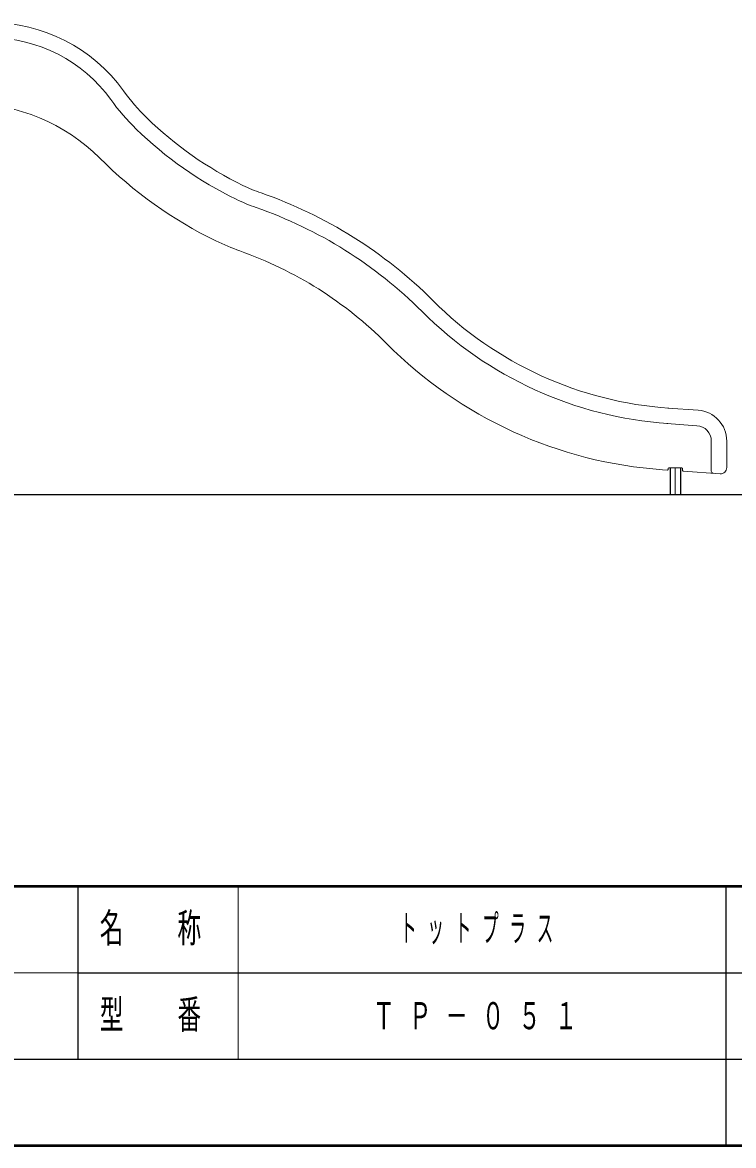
# Model space of a CAD drawing. Units: millimetres on the paper. Extents: x -385 to 0, y -594 to 267.
# Drawn here: x -192 to -134.4, y -297 to -206 of the extents above; entities that cross this region are included whole.
import ezdxf

# ---------------------------------------------------------------- set-up
doc = ezdxf.new("R2010")
doc.units = ezdxf.units.MM
doc.linetypes.add('USER2', pattern=[6, 3, -1, 1, -1])
doc.layers.add('LY_1', color=7, linetype='Continuous', lineweight=25)
doc.styles.add('ＭＳ ゴシック', font='')
doc.styles.get('ＭＳ ゴシック').set_extended_font_data('MS Gothic')

msp = doc.modelspace()

# ---------------------------------------------------------------- linework, layer by layer
at = {"layer": 'LY_1', "lineweight": 13}
for p, q in [((-139.69, -237.275), (-137.248, -237.446)), ((-139.777, -238.522), (-137.336, -238.693)), ((-136.173, -239.94), (-136.173, -242.378)), ((-134.923, -239.94), (-134.923, -242.085)), ((-140.122, -242.263), (-139.726, -242.285)), ((-139.673, -242.167), (-139.673, -242.235)), ((-139.623, -242.117), (-138.556, -242.117)), ((-138.506, -242.167), (-138.506, -242.324)), ((-138.46, -242.373), (-135.458, -242.583)), ((-174.5, -276), (-174.5, -290)), ((-242.5, -283), (-187.5, -283))]:
    msp.add_line(p, q, dxfattribs=at)
at = {"layer": 'LY_1'}
for p, q in [((-139.506, -242.117), (-139.506, -244.283)), ((-138.673, -242.117), (-138.673, -244.283)), ((-131.113, -244.283), (-341.955, -244.283)), ((-187.5, -276), (-187.5, -290)), ((-135, -276), (-135, -297)), ((-187.5, -283), (-70, -283)), ((-242.5, -290), (0, -290))]:
    msp.add_line(p, q, dxfattribs=at)
at = {"layer": 'LY_1', "linetype": 'USER2', "lineweight": 13}
msp.add_line((-139.089, -242.117), (-139.089, -244.283), dxfattribs=at)
at = {"layer": 'LY_1', "lineweight": 50}
for p, q in [((-385, -276), (0, -276)), ((-385, -297), (0, -297))]:
    msp.add_line(p, q, dxfattribs=at)
at = {"layer": 'LY_1', "lineweight": 13}
for centre, radius, start, end in [((-194.613, -219.367), 13.333, 35.79304, 90), ((-194.57, -219.283), 12, 35.7114, 90), ((-170.279, -201.821), 16.667, 215.79304, 225.80467), ((-196.339, -227.617), 15, 45, 90), ((-170.279, -201.821), 17.917, 215.7114, 225.80467), ((-160.984, -192.261), 30, 225.80467, 244.03309), ((-160.984, -192.261), 31.25, 225.80467, 244.03309), ((-160.984, -192.261), 35, 225, 244.03309), ((-168.282, -207.245), 13.333, 244.03309, 250.88527), ((-184.655, -254.489), 36.667, 45, 70.88527), ((-168.282, -207.245), 14.583, 244.03309, 250.88527), ((-184.655, -254.489), 35.417, 45, 70.88527), ((-168.282, -207.245), 18.333, 244.03309, 250.57451), ((-184.911, -254.399), 31.667, 44.89132, 70.57451), ((-137.514, -207.348), 30, 225, 266), ((-137.514, -207.348), 31.25, 225, 266), ((-137.681, -207.348), 35, 224.89132, 266), ((-137.423, -239.94), 2.5, 0, 86), ((-137.423, -239.94), 1.25, 0, 86), ((-139.723, -242.235), 0.05, 266, 0), ((-139.623, -242.167), 0.05, 90, 180), ((-138.556, -242.167), 0.05, 0, 90), ((-138.456, -242.324), 0.05, 180, 266), ((-136.006, -242.378), 0.167, 180, 266), ((-135.423, -242.085), 0.5, 266, 0)]:
    msp.add_arc(centre, radius, start, end, dxfattribs=at)

# ---------------------------------------------------------------- texts
at = {"layer": 'LY_1', "attachment_point": 5, "style": 'ＭＳ ゴシック'}
for s, insert, char_height in [('\\T1.64;\\W0.6;名\u3000称', (-181, -279.5), 2.346), ('\\T1.64;\\W0.45;トットプラス', (-154.75, -279.5), 2.199), ('\\T1.64;\\W0.6;型\u3000番', (-181, -286.5), 2.346), ('\\T1.64;\\W0.6;ＴＰ－０５１', (-154.75, -286.5), 2.199)]:
    msp.add_mtext(s, dxfattribs=dict(at, insert=insert, char_height=char_height))

doc.saveas('drawing.dxf')
